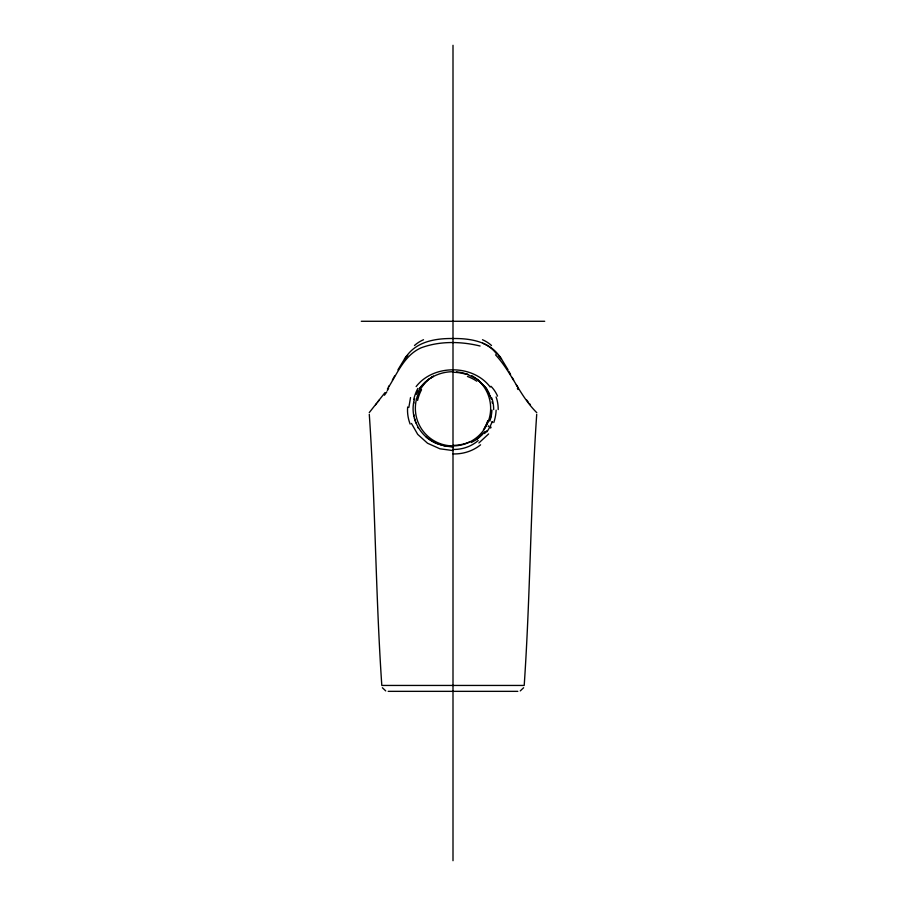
<?xml version="1.0" encoding="UTF-8"?>
<svg xmlns="http://www.w3.org/2000/svg" width="906" height="906" viewBox="0 0 906 906"><rect width="100%" height="100%" fill="white"/><g stroke="black" fill="none" stroke-linecap="round" stroke-linejoin="round"><path stroke-width="1.36" d="M408.844 407.451L410.531 397.541M536.714 414.348C530.531 504.619 530.361 595.174 524.2 685.446L381.811 685.446C375.616 595.185 375.48 504.619 369.286 414.348M414.688 398.663C408.606 417.236 420.554 438.379 438.844 444.28M413.566 403.68L413.782 402.389M416.262 394.438L418.3 390.52M394.631 375.956L392.366 380.124M488.255 426.601L488.651 425.854M397.927 369.852L404.574 358.901M388.414 386.941L389.059 385.877M387.406 389.002C397.066 374.28 403.917 355.401 421.154 347.802C439.818 340.871 460.961 341.335 480.112 346.013M419.082 389.286C426.364 378.096 439.772 371.619 453 371.743L453 45.3M385.005 392.604L369.252 412.615M419.908 388.085L425.911 381.528M523.623 687.733L520.259 690.904M416.126 386.579C433.51 364.042 473.125 364.28 490.225 387.066M377.904 401.845L379.263 400.078M406.341 356.454C416.624 341.392 436.08 338.255 453 338.527C469.92 338.255 489.376 341.392 499.659 356.454M375.571 404.801L376.67 403.419M485.072 431.415L476.964 439.184M488.64 433.929L478.889 442.955M482.773 434.11L481.312 435.582M479.92 436.851L480.622 436.228M426.579 380.973L427.258 380.418M479.081 437.564L477.473 438.81M428.685 379.354L429.421 378.844M476.647 439.399L474.948 440.52M430.928 377.87L431.709 377.406M473.181 441.562L474.076 441.052M432.275 377.077L433.419 376.454M471.358 442.513L472.275 442.049M361.29 321.279L544.71 321.279M388.176 691.346L517.824 691.346M453 860.7L453 450.576L439.931 448.798L427.519 443.227L417.711 434.37L411.483 423.464M447.587 446.386L453 446.726L453 450.576M452.105 446.715L444.019 445.763L435.56 442.943M456.545 371.89L461.313 372.547M446.681 446.25L439.682 444.574M462.638 372.83L468.243 374.518M466.465 373.895L477.609 379.557L485.899 387.825M434.755 442.57L428.062 438.459M385.741 690.904L382.377 687.733M478.436 380.18L486.307 388.391L491.211 398.357M426.047 436.817L427.372 437.926M495.514 354.824C511.709 372.253 519.67 395.786 536.794 412.683M529.331 403.419L530.429 404.801M526.737 400.078L528.096 401.845M501.426 358.901L508.073 369.852M486.42 388.549L489.534 393.985M518.232 387.983L516.284 384.778M513.634 380.124L512.173 377.428M508.912 371.403L510.565 374.45M417.949 427.496L418.289 428.13M490.203 395.537L490.486 396.273M415.911 422.921L415.424 421.562M414.665 419.297L414.891 420.022M491.267 398.527L491.494 399.297M414.484 418.413L414.71 419.229M492.071 401.664L492.377 403.283M413.929 415.911L413.634 414.235M453 370.984L453 447.338M471.766 375.628A37.644 37.644 0 0 1 482.071 432.185A37.644 37.644 0 0 1 424.597 432.966A37.644 37.644 0 0 1 433.351 376.149M480.588 444.823A42.605 39.932 21.5 0 1 453.057 453.929M499.829 356.341A145.254 98.573 -32.8 0 1 501.516 358.844M518.039 389.535A146.568 26.014 74.4 0 1 517.383 388.515M498.243 355.379A141.359 95.583 -28.9 0 1 501.211 359.036M482.49 339.727A56.614 37.373 -23.7 0 1 491.516 345.514M482.672 343.193A61.212 41.45 -26.9 0 1 496.692 354.11M404.484 358.844A145.254 98.573 32.8 0 1 406.171 356.341M388.617 388.515A146.568 26.014 -74.4 0 1 387.315 390.531M404.789 359.036A141.359 95.583 28.9 0 1 407.757 355.379M414.484 345.514A56.614 37.373 23.7 0 1 423.51 339.727M386.839 391.8A150.249 26.591 -72.6 0 1 384.438 395.231M491.177 414.314A30.057 18.981 -74.7 0 1 490.18 418.991M487.813 420.644A34.813 25.459 -73.4 0 1 484.495 428.074M452.989 372.264A28.641 17.169 0 0 1 466.069 374.325M467.428 376.443A44.269 29.638 -2.9 0 1 476.839 381.233M491.732 397.938A33.08 23.443 -70 0 1 493.691 409.557M491.935 410.022A25.98 17.282 -73.3 0 1 489.806 421.154M488.3 420.531A31.585 23.749 -72 0 1 483.453 429.682M478.232 440.565A38.528 36.784 27.1 0 1 453.045 449.455M490.961 386.273A51.019 39.536 -50.1 0 1 497.541 396.103M496.08 396.93A34.836 23.896 -70.9 0 1 498.209 409.58M496.126 410.18A28.041 17.803 -74.5 0 1 493.781 422.536M492.094 421.8A34.417 25.289 -73.5 0 1 486.828 431.902M417.598 400.429A49.773 35.81 68.7 0 1 421.55 389.727M410.146 424.099A28.494 20.544 73.4 0 1 407.666 406.987M413.714 399.591A51.891 36.297 69.4 0 1 417.87 388.425M469.784 441.901A37.588 31.563 -0.1 0 1 452.989 445.39M486.76 430.837A36.534 33.703 -86.4 0 1 484.563 433.544M492.185 421.811A26.41 20.498 -72.3 0 1 491.856 422.672M491.097 427.156A30.645 24.043 -74.4 0 1 490.622 428.062"/></g></svg>
